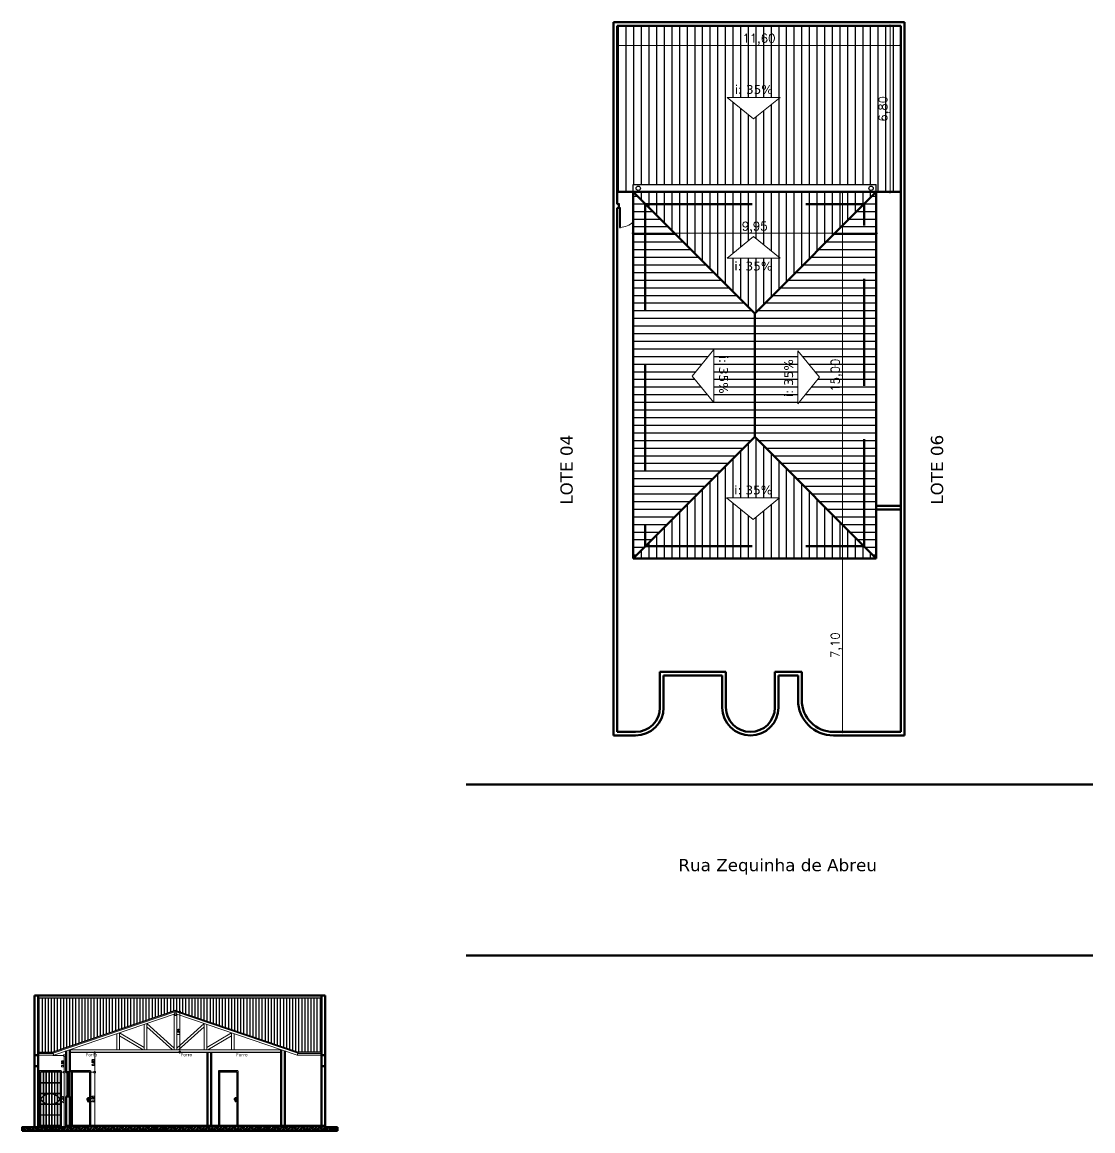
# Model space of a CAD drawing. Header units: millimetres. Extents: x 43 to 162, y -12 to 70.
# Drawn here: x 118.09 to 161.9, y -12.32 to 33.06 of the extents above; entities that cross this region are included whole.
import ezdxf

# ---------------------------------------------------------------- set-up
doc = ezdxf.new("R2010")
doc.units = ezdxf.units.MM
doc.header["$LTSCALE"] = 35
doc.header["$MEASUREMENT"] = 0
doc.header["$PDMODE"] = 35
doc.linetypes.add('HIDDEN2', pattern=[0.1875, 0.125, -0.0625])
for name, color, linetype, lineweight in [('ALVENARIA', 7, 'Continuous', 50), ('cotas', 1, 'Continuous', 9), ('ESQ. FINA', 11, 'Continuous', 15), ('ESQ. GROSSA', 152, 'Continuous', 30), ('MADEIRA', 34, 'Continuous', 9)]:
    doc.layers.add(name, color=color, linetype=linetype, lineweight=lineweight)
for name, color, linetype in [('detalhes', 41, 'Continuous'), ('PENA-01', 1, 'Continuous'), ('TELHADO', 153, 'Continuous'), ('TEXTO', 172, 'Continuous')]:
    doc.layers.add(name, color=color, linetype=linetype)
doc.styles.add('COTAS', font='romans.shx')
doc.styles.add('TEXTO ARQ', font='verdana.ttf')
doc.dimstyles.new('1 50', dxfattribs={"dimtxt": 0.09, "dimasz": 0.18, "dimexe": 0.0005, "dimexo": 0.001, "dimgap": 0.0006, "dimtad": 1, "dimzin": 0, "dimtxsty": 'COTAS', "dimblk": 'DOTSMALL', "dimcen": 0.003, "dimdle": 0.0003, "dimclrd": 256, "dimclre": 256, "dimclrt": 256, "dimazin": 0, "dimtfac": 1, "dimtix": 1, "dimtmove": 0, "dimatfit": 3, "dimldrblk": 'DOTSMALL', "dimfxl": 1, "dimtolj": 1, "dimtzin": 0, "dimlwd": -1, "dimlwe": -1, "dimarcsym": 0})

# ---------------------------------------------------------------- blocks, each defined once
blk = doc.blocks.new('FECHADURA')
at = {"layer": 'PENA-01'}
for p, q in [((-0.035, -0.029), (-0.035, 0.023)), ((-0.026, 0.044), (-0.018, 0.052)), ((0.011, 0.055), (-0.011, 0.055)), ((0.026, 0.044), (0.018, 0.052)), ((0.035, -0.029), (0.035, 0.023)), ((-0.034, -0.041), (-0.017, -0.107)), ((-0.008, -0.074), (-0.008, -0.085)), ((0.007, -0.115), (-0.007, -0.115)), ((0.002, -0.067), (-0.002, -0.067)), ((0.002, -0.092), (-0.002, -0.092)), ((0, -0.078), (0, -0.071)), ((0.008, -0.074), (0.008, -0.085)), ((0.034, -0.041), (0.017, -0.107))]:
    blk.add_line(p, q, dxfattribs=at)
blk.add_circle((0, 0), 0.025, dxfattribs=at)
for centre, radius, start, end in [((-0.005, 0.023), 0.03, 135, 180), ((-0.011, 0.045), 0.01, 90, 135), ((0.011, 0.045), 0.01, 45, 90), ((0.005, 0.023), 0.03, 360, 45), ((0.015, -0.029), 0.05, 180, 194.0362), ((-0.007, -0.105), 0.01, 194.0362, 270), ((-0.002, -0.074), 0.00667, 90, 180), ((-0.002, -0.085), 0.00667, 180, 270), ((0.002, -0.074), 0.00667, 0, 90), ((0.002, -0.085), 0.00667, 270, 0), ((0.007, -0.105), 0.01, 270, 345.9638), ((-0.015, -0.029), 0.05, 345.9638, 360)]:
    blk.add_arc(centre, radius, start, end, dxfattribs=at)
blk = doc.blocks.new('_DotSmall')
at = {"color": 0, "const_width": 0.5}
blk.add_lwpolyline([(-0.0625, 0, 1), (0.0625, 0, 1)], format="xyb", close=True, dxfattribs=at)
blk = doc.blocks.new('*D25')
at = {"layer": 'cotas'}
for p, q in [((119.642, -9.924), (119.812, -9.924)), ((119.811, -12.175), (119.811, -9.924)), ((119.789, -12.174), (119.812, -12.174))]:
    blk.add_line(p, q, dxfattribs=at)
at = {"layer": 'Defpoints', "color": 0}
for p in [(119.641, -9.924), (119.811, -9.924), (119.788, -12.174)]:
    blk.add_point(p, dxfattribs=at)
at = {"layer": 'cotas', "xscale": 0.18, "yscale": 0.18, "zscale": 0.18}
for p, rotation in [((119.811, -9.924), 90), ((119.811, -12.174), 270)]:
    blk.add_blockref('_DotSmall', p, dxfattribs=dict(at, rotation=rotation))
at = {"layer": 'cotas', "insert": (119.757, -11.049), "char_height": 0.09, "attachment_point": 5, "rotation": 90, "style": 'COTAS'}
blk.add_mtext('\\A1;2,25', dxfattribs=at)
blk = doc.blocks.new('*D26')
at = {"layer": 'cotas'}
for p, q in [((119.349, -9.24), (119.812, -9.24)), ((119.811, -9.925), (119.811, -9.24))]:
    blk.add_line(p, q, dxfattribs=at)
at = {"layer": 'Defpoints', "color": 0}
for p in [(119.348, -9.24), (119.811, -9.24), (119.641, -9.924)]:
    blk.add_point(p, dxfattribs=at)
at = {"layer": 'cotas', "xscale": 0.18, "yscale": 0.18, "zscale": 0.18}
for p, rotation in [((119.811, -9.24), 90), ((119.811, -9.924), 270)]:
    blk.add_blockref('_DotSmall', p, dxfattribs=dict(at, rotation=rotation))
at = {"layer": 'cotas', "insert": (119.757, -9.582), "char_height": 0.09, "attachment_point": 5, "rotation": 90, "style": 'COTAS'}
blk.add_mtext('\\A1;0,68', dxfattribs=at)
blk = doc.blocks.new('*D27')
at = {"layer": 'cotas'}
for p, q in [((120.842, -9.924), (121.058, -9.924)), ((121.058, -12.125), (121.058, -9.924)), ((120.981, -12.124), (121.058, -12.124))]:
    blk.add_line(p, q, dxfattribs=at)
at = {"layer": 'Defpoints', "color": 0}
for p in [(120.841, -9.924), (121.058, -9.924), (120.98, -12.124)]:
    blk.add_point(p, dxfattribs=at)
at = {"layer": 'cotas', "xscale": 0.18, "yscale": 0.18, "zscale": 0.18}
for p, rotation in [((121.058, -9.924), 90), ((121.058, -12.124), 270)]:
    blk.add_blockref('_DotSmall', p, dxfattribs=dict(at, rotation=rotation))
at = {"layer": 'cotas', "insert": (121.004, -11.024), "char_height": 0.09, "attachment_point": 5, "rotation": 90, "style": 'COTAS'}
blk.add_mtext('\\A1;2,20', dxfattribs=at)
blk = doc.blocks.new('*D28')
at = {"layer": 'cotas'}
for p, q in [((121.057, -9.124), (121.057, -9.124)), ((121.058, -9.925), (121.058, -9.124))]:
    blk.add_line(p, q, dxfattribs=at)
at = {"layer": 'Defpoints', "color": 0}
for p in [(121.058, -9.124), (121.058, -9.124), (120.841, -9.924)]:
    blk.add_point(p, dxfattribs=at)
at = {"layer": 'cotas', "xscale": 0.18, "yscale": 0.18, "zscale": 0.18}
for p, rotation in [((121.058, -9.124), 90), ((121.058, -9.924), 270)]:
    blk.add_blockref('_DotSmall', p, dxfattribs=dict(at, rotation=rotation))
at = {"layer": 'cotas', "insert": (121.004, -9.524), "char_height": 0.09, "attachment_point": 5, "rotation": 90, "style": 'COTAS'}
blk.add_mtext('\\A1;0,80', dxfattribs=at)
blk = doc.blocks.new('*D29')
at = {"layer": 'cotas'}
for p, q in [((124.397, -7.46), (124.542, -7.46)), ((124.541, -9.105), (124.541, -7.46)), ((124.528, -9.104), (124.542, -9.104))]:
    blk.add_line(p, q, dxfattribs=at)
at = {"layer": 'Defpoints', "color": 0}
for p in [(124.396, -7.46), (124.541, -7.46), (124.527, -9.104)]:
    blk.add_point(p, dxfattribs=at)
at = {"layer": 'cotas', "xscale": 0.18, "yscale": 0.18, "zscale": 0.18}
for p, rotation in [((124.541, -7.46), 90), ((124.541, -9.104), 270)]:
    blk.add_blockref('_DotSmall', p, dxfattribs=dict(at, rotation=rotation))
at = {"layer": 'cotas', "insert": (124.487, -8.282), "char_height": 0.09, "attachment_point": 5, "rotation": 90, "style": 'COTAS'}
blk.add_mtext('\\A1;1,64', dxfattribs=at)
blk = doc.blocks.new('*D31')
at = {"layer": 'cotas'}
for p, q in [((154.041, 32.908), (153.609, 32.908)), ((153.609, 32.908), (153.609, 26.107)), ((154.041, 26.108), (153.609, 26.108))]:
    blk.add_line(p, q, dxfattribs=at)
at = {"layer": 'Defpoints', "color": 0}
for p in [(154.042, 32.908), (153.609, 26.108), (154.042, 26.108)]:
    blk.add_point(p, dxfattribs=at)
at = {"layer": 'cotas', "xscale": 0.18, "yscale": 0.18, "zscale": 0.18}
for p, rotation in [((153.609, 32.908), 90), ((153.609, 26.108), 270)]:
    blk.add_blockref('_DotSmall', p, dxfattribs=dict(at, rotation=rotation))
at = {"layer": 'cotas', "insert": (153.371, 29.508), "char_height": 0.35, "attachment_point": 5, "rotation": 90, "style": 'COTAS'}
blk.add_mtext('\\A1;6,80', dxfattribs=at)
blk = doc.blocks.new('*D32')
at = {"layer": 'cotas'}
for p, q in [((142.442, 32.907), (142.442, 32.107)), ((154.042, 32.907), (154.042, 32.107)), ((142.442, 32.108), (154.043, 32.108))]:
    blk.add_line(p, q, dxfattribs=at)
at = {"layer": 'Defpoints', "color": 0}
for p in [(142.442, 32.908), (154.042, 32.908), (154.042, 32.108)]:
    blk.add_point(p, dxfattribs=at)
at = {"layer": 'cotas', "xscale": 0.18, "yscale": 0.18, "zscale": 0.18, "rotation": 180}
blk.add_blockref('_DotSmall', (142.442, 32.108), dxfattribs=at)
at = {"layer": 'cotas', "xscale": 0.18, "yscale": 0.18, "zscale": 0.18}
blk.add_blockref('_DotSmall', (154.042, 32.108), dxfattribs=at)
at = {"layer": 'cotas', "insert": (148.242, 32.346), "char_height": 0.35, "attachment_point": 5, "style": 'COTAS'}
blk.add_mtext('\\A1;11,60', dxfattribs=at)
blk = doc.blocks.new('*D33')
at = {"layer": 'cotas'}
for p, q in [((151.867, 26.108), (151.656, 26.108)), ((151.656, 26.108), (151.656, 11.107)), ((151.867, 11.108), (151.656, 11.108))]:
    blk.add_line(p, q, dxfattribs=at)
at = {"layer": 'Defpoints', "color": 0}
for p in [(151.868, 26.108), (151.656, 11.108), (151.868, 11.108)]:
    blk.add_point(p, dxfattribs=at)
at = {"layer": 'cotas', "xscale": 0.18, "yscale": 0.18, "zscale": 0.18}
for p, rotation in [((151.656, 26.108), 90), ((151.656, 11.108), 270)]:
    blk.add_blockref('_DotSmall', p, dxfattribs=dict(at, rotation=rotation))
at = {"layer": 'cotas', "insert": (151.418, 18.608), "char_height": 0.35, "attachment_point": 5, "rotation": 90, "style": 'COTAS'}
blk.add_mtext('\\A1;15,00', dxfattribs=at)
blk = doc.blocks.new('*D34')
at = {"layer": 'cotas'}
for p, q in [((143.092, 23.923), (143.092, 24.416)), ((143.092, 24.416), (153.043, 24.416)), ((153.042, 23.923), (153.042, 24.416))]:
    blk.add_line(p, q, dxfattribs=at)
at = {"layer": 'Defpoints', "color": 0}
for p in [(153.042, 24.416), (143.092, 23.922), (153.042, 23.922)]:
    blk.add_point(p, dxfattribs=at)
at = {"layer": 'cotas', "xscale": 0.18, "yscale": 0.18, "zscale": 0.18, "rotation": 180}
blk.add_blockref('_DotSmall', (143.092, 24.416), dxfattribs=at)
at = {"layer": 'cotas', "xscale": 0.18, "yscale": 0.18, "zscale": 0.18}
blk.add_blockref('_DotSmall', (153.042, 24.416), dxfattribs=at)
at = {"layer": 'cotas', "insert": (148.067, 24.654), "char_height": 0.35, "attachment_point": 5, "style": 'COTAS'}
blk.add_mtext('\\A1;9,95', dxfattribs=at)
blk = doc.blocks.new('*D35')
at = {"layer": 'cotas'}
for p, q in [((151.867, 11.108), (151.656, 11.108)), ((151.656, 11.108), (151.656, 4.007)), ((154.041, 4.008), (151.656, 4.008))]:
    blk.add_line(p, q, dxfattribs=at)
at = {"layer": 'Defpoints', "color": 0}
for p in [(151.868, 11.108), (151.656, 4.008), (154.042, 4.008)]:
    blk.add_point(p, dxfattribs=at)
at = {"layer": 'cotas', "xscale": 0.18, "yscale": 0.18, "zscale": 0.18}
for p, rotation in [((151.656, 11.108), 90), ((151.656, 4.008), 270)]:
    blk.add_blockref('_DotSmall', p, dxfattribs=dict(at, rotation=rotation))
at = {"layer": 'cotas', "insert": (151.418, 7.558), "char_height": 0.35, "attachment_point": 5, "rotation": 90, "style": 'COTAS'}
blk.add_mtext('\\A1;7,10', dxfattribs=at)

msp = doc.modelspace()

# ---------------------------------------------------------------- hatches: boundary and pattern name
at = {"layer": 'ALVENARIA'}
h = msp.add_hatch(dxfattribs=at)
h.set_pattern_fill('EARTH', color=256, angle=135, style=0)
h.paths.add_polyline_path([(130.991, -12.324), (130.991, -12.174), (130.491, -12.174), (130.491, -12.124), (119.891, -12.124), (119.891, -12.174), (118.091, -12.174), (118.091, -12.324)])
at = {"layer": 'detalhes'}
msp.add_hatch(color=256, dxfattribs=at).paths.add_polyline_path([(120.041, -9.124), (120.041, -9.104), (128.691, -9.104), (128.691, -9.124)])
at = {"layer": 'TELHADO', "ltscale": 0.5}
h = msp.add_hatch(dxfattribs=at)
h.set_pattern_fill('ANSI31', color=256, scale=2.5, angle=45, style=0)
h.paths.add_polyline_path([(154.042, 32.908), (142.442, 32.908), (142.442, 26.108), (143.092, 26.108), (143.092, 26.408), (153.042, 26.408), (153.042, 26.108), (154.042, 26.108)])
h.paths.add_polyline_path([(149.11, 29.977), (148.025, 29.097), (146.94, 29.977)], flags=16)
h.paths.add_polyline_path([(153.075, 28.895), (153.075, 30.12), (153.667, 30.12), (153.667, 28.895)], flags=24)
h.paths.add_polyline_path([(147.48, 32.642), (149.005, 32.642), (149.005, 32.05), (147.48, 32.05)], flags=24)
h.paths.add_polyline_path([(147.157, 30.022), (149.041, 30.022), (149.041, 30.584), (147.157, 30.584)], flags=24)
h = msp.add_hatch(dxfattribs=at)
h.set_pattern_fill('ANSI31', color=256, scale=2.5, angle=45, style=0)
h.paths.add_polyline_path([(152.542, 25.608), (143.592, 25.608), (148.067, 21.133)])
h.paths.add_polyline_path([(148.024, 24.278), (146.939, 23.398), (149.109, 23.398)], flags=16)
h.paths.add_polyline_path([(152.542, 25.608), (153.042, 26.108), (143.092, 26.108), (143.592, 25.608)])
h.paths.add_polyline_path([(148.067, 16.083), (143.592, 11.608), (152.542, 11.608)])
h.paths.add_polyline_path([(149.089, 13.584), (148.004, 12.703), (146.918, 13.584)], flags=16)
h.paths.add_polyline_path([(153.042, 11.108), (152.542, 11.608), (143.592, 11.608), (143.092, 11.108)])
h.paths.add_polyline_path([(147.447, 24.95), (148.688, 24.95), (148.688, 24.358), (147.447, 24.358)], flags=24)
h.paths.add_polyline_path([(147.139, 22.793), (149.024, 22.793), (149.024, 23.355), (147.139, 23.355)], flags=24)
h.paths.add_polyline_path([(147.136, 13.628), (149.02, 13.628), (149.02, 14.191), (147.136, 14.191)], flags=24)
at = {"layer": 'TELHADO', "ltscale": 5}
h = msp.add_hatch(dxfattribs=at)
h.set_pattern_fill('ANSI31', color=256, scale=2.5, angle=135, style=0)
h.paths.add_polyline_path([(148.067, 21.133), (143.592, 25.608), (143.592, 11.608), (148.067, 16.083)])
h.paths.add_polyline_path([(146.39, 17.484), (145.509, 18.569), (146.39, 19.654)], flags=16)
h.paths.add_polyline_path([(143.092, 11.108), (143.592, 11.608), (143.592, 25.608), (143.092, 26.108)])
h.paths.add_polyline_path([(148.067, 16.083), (152.542, 11.608), (152.542, 25.608), (148.067, 21.133)])
h.paths.add_polyline_path([(149.832, 19.608), (150.713, 18.523), (149.832, 17.438)], flags=16)
h.paths.add_polyline_path([(153.042, 26.108), (152.542, 25.608), (152.542, 11.608), (153.042, 11.108)])
h.paths.add_polyline_path([(146.51, 19.502), (146.51, 17.617), (147.073, 17.617), (147.073, 19.502)], flags=24)
h.paths.add_polyline_path([(151.122, 17.845), (151.122, 19.37), (151.714, 19.37), (151.714, 17.845)], flags=24)
h.paths.add_polyline_path([(149.737, 17.611), (149.737, 19.496), (149.175, 19.496), (149.175, 17.611)], flags=24)
at = {"layer": 'TELHADO'}
h = msp.add_hatch(dxfattribs=at)
h.set_pattern_fill('ANSI31', color=256, angle=45, style=0)
h.set_pattern_definition([(90, (61.04317, 22.38756), (-0.125, 3e-17), [])])
h.paths.add_polyline_path([(118.741, -6.883), (118.741, -9.11), (119.352, -9.11), (119.35, -9.102), (124.366, -7.397), (129.383, -9.102), (129.381, -9.11), (130.341, -9.11), (130.341, -6.883)])
for points in [[(124.366, -7.397), (119.35, -9.102), (119.366, -9.149), (124.336, -7.46), (124.336, -7.45), (124.396, -7.45), (124.396, -7.46), (129.367, -9.149), (129.383, -9.102)], [(119.368, -9.155), (119.366, -9.149), (119.352, -9.11), (118.741, -9.11), (118.741, -9.155)], [(130.341, -9.155), (130.341, -9.11), (129.381, -9.11), (129.367, -9.149), (129.365, -9.155)]]:
    msp.add_hatch(color=256, dxfattribs=at).paths.add_polyline_path(points)

# ---------------------------------------------------------------- linework, layer by layer
at = {"layer": 'ALVENARIA'}
for p, q in [((142.292, 3.858), (142.292, 33.058)), ((142.292, 33.058), (154.192, 33.058)), ((142.442, 32.908), (154.042, 32.908)), ((142.442, 25.608), (142.442, 32.908)), ((154.042, 4.008), (154.042, 32.908)), ((154.192, 3.858), (154.192, 33.058)), ((142.442, 25.608), (142.542, 25.608)), ((142.442, 4.008), (142.442, 25.458)), ((142.442, 25.458), (142.542, 25.458)), ((153.042, 13.258), (154.042, 13.258)), ((153.042, 13.108), (154.042, 13.108)), ((144.192, 5.008), (144.192, 6.458)), ((144.192, 6.458), (144.342, 6.458)), ((144.342, 6.458), (146.892, 6.458)), ((146.742, 6.458), (146.892, 6.458)), ((146.892, 5.008), (146.892, 6.458)), ((148.892, 5.008), (148.892, 6.458)), ((148.892, 6.458), (149.042, 6.458)), ((148.892, 6.458), (149.842, 6.458)), ((149.842, 6.458), (149.992, 6.458)), ((149.992, 5.308), (149.992, 6.458)), ((144.342, 5.008), (144.342, 6.308)), ((144.342, 6.308), (146.742, 6.308)), ((146.742, 5.008), (146.742, 6.308)), ((149.042, 5.008), (149.042, 6.308)), ((149.042, 6.308), (149.842, 6.308)), ((149.842, 5.308), (149.842, 6.308)), ((142.292, 3.858), (143.192, 3.858)), ((142.292, 3.858), (143.192, 3.858)), ((142.442, 4.008), (143.192, 4.008)), ((142.442, 4.008), (143.192, 4.008)), ((147.892, 4.008), (147.892, 4.008)), ((151.292, 4.008), (154.042, 4.008)), ((151.292, 4.008), (154.042, 4.008)), ((151.292, 3.858), (154.192, 3.858)), ((151.292, 3.858), (154.192, 3.858)), ((136.257, 1.858), (161.905, 1.858)), ((136.257, -5.142), (161.905, -5.142)), ((118.591, -6.783), (118.591, -12.174)), ((118.591, -6.783), (130.491, -6.783)), ((118.741, -6.783), (118.741, -12.174)), ((130.341, -6.783), (130.341, -12.124)), ((130.491, -6.783), (130.491, -12.174)), ((119.891, -9.055), (119.891, -9.924)), ((120.041, -9.004), (120.041, -9.924)), ((128.691, -9.004), (128.691, -12.124)), ((128.841, -9.055), (128.841, -12.124)), ((118.591, -9.231), (118.741, -9.231)), ((125.671, -9.124), (125.671, -12.124)), ((125.821, -9.124), (125.821, -12.124)), ((130.341, -9.231), (130.491, -9.231)), ((118.591, -9.674), (118.741, -9.674)), ((120.041, -9.924), (119.891, -9.924)), ((130.341, -9.674), (130.491, -9.674)), ((120.041, -10.924), (119.891, -10.924)), ((119.891, -10.924), (119.891, -12.174)), ((120.041, -10.924), (120.041, -12.124)), ((118.091, -12.174), (119.891, -12.174)), ((118.091, -12.174), (118.091, -12.324)), ((119.641, -12.124), (118.841, -12.124)), ((130.491, -12.124), (119.891, -12.124)), ((130.491, -12.174), (130.991, -12.174)), ((130.991, -12.174), (130.991, -12.324)), ((118.091, -12.324), (130.991, -12.324))]:
    msp.add_line(p, q, dxfattribs=at)
at = {"layer": 'ALVENARIA', "linetype": 'HIDDEN2'}
for p, q in [((143.592, 25.608), (143.592, 11.608)), ((143.592, 25.608), (152.542, 25.608)), ((152.542, 11.608), (152.542, 25.608)), ((143.592, 11.608), (152.542, 11.608))]:
    msp.add_line(p, q, dxfattribs=at)
at = {"layer": 'ALVENARIA'}
for centre, radius, start, end in [((143.192, 5.008), 1, 270, 0), ((143.192, 5.008), 1.15, 270, 0), ((147.892, 5.008), 1.15, 180, 270), ((147.892, 5.008), 1, 180, 270), ((147.892, 5.008), 1, 270, 0), ((147.892, 5.008), 1.15, 270, 0), ((151.292, 5.308), 1.45, 180, 270), ((151.292, 5.308), 1.3, 180, 270)]:
    msp.add_arc(centre, radius, start, end, dxfattribs=at)
at = {"layer": 'cotas'}
for points in [[(149.11, 29.977), (146.94, 29.977), (148.025, 29.097), (149.11, 29.977)], [(149.109, 23.398), (146.939, 23.398), (148.024, 24.278), (149.109, 23.398)], [(146.39, 19.654), (146.39, 17.484), (145.509, 18.569), (146.39, 19.654)], [(149.832, 19.608), (149.832, 17.438), (150.713, 18.523), (149.832, 19.608)], [(149.089, 13.584), (146.918, 13.584), (148.004, 12.703), (149.089, 13.584)]]:
    msp.add_lwpolyline(points, dxfattribs=at)
at = {"layer": 'detalhes'}
for p, q in [((143.092, 26.108), (143.092, 26.408)), ((143.092, 26.408), (153.042, 26.408)), ((153.042, 26.108), (153.042, 26.408)), ((128.691, -9.124), (120.041, -9.124))]:
    msp.add_line(p, q, dxfattribs=at)
for centre in [(143.303, 26.259), (152.832, 26.259)]:
    msp.add_circle(centre, 0.088, dxfattribs=at)
at = {"layer": 'ESQ. FINA'}
for p, q in [((119.891, -9.924), (119.891, -10.924)), ((120.041, -9.924), (120.041, -10.924))]:
    msp.add_line(p, q, dxfattribs=at)
msp.add_arc((142.539, 25.465), 0.808, 272.3517, 313.2209, dxfattribs=at)
at = {"layer": 'ESQ. GROSSA'}
for p, q in [((142.472, 25.608, 0), (142.472, 25.608, 0)), ((142.472, 25.608, 0), (142.542, 25.608, 0)), ((142.472, 25.458), (142.472, 25.458)), ((142.472, 25.458), (142.542, 25.458)), ((142.527, 25.623, 0), (142.487, 25.623, 0)), ((142.527, 25.443), (142.487, 25.443)), ((142.542, 25.608), (142.512, 25.608)), ((142.512, 25.608), (142.512, 25.458)), ((142.512, 25.458), (142.542, 25.458)), ((142.542, 25.608, 0), (142.542, 25.608, 0)), ((142.542, 25.458), (142.542, 25.608)), ((142.572, 25.458), (142.542, 25.458)), ((142.542, 25.458), (142.542, 25.458)), ((142.542, 25.458), (142.542, 24.658)), ((142.572, 24.658), (142.572, 25.458)), ((142.542, 24.658), (142.572, 24.658)), ((119.691, -9.874), (118.791, -9.874)), ((118.791, -9.874), (118.791, -12.124)), ((118.841, -9.924), (118.841, -12.124)), ((119.641, -9.924), (118.841, -9.924)), ((118.951, -9.924), (118.951, -10.359)), ((118.961, -9.924), (118.961, -10.359)), ((119.065, -9.924), (119.065, -10.359)), ((119.075, -9.924), (119.075, -10.359)), ((119.179, -9.924), (119.179, -10.359)), ((119.189, -9.924), (119.189, -10.359)), ((119.294, -9.924), (119.294, -10.359)), ((119.304, -9.924), (119.304, -10.359)), ((119.408, -9.924), (119.408, -10.359)), ((119.418, -9.924), (119.418, -10.359)), ((119.522, -9.924), (119.522, -10.359)), ((119.532, -9.924), (119.532, -10.359)), ((119.641, -9.924), (119.641, -12.124)), ((119.691, -9.874), (119.691, -12.124)), ((119.951, -9.924), (119.951, -10.924)), ((119.981, -9.924), (119.981, -10.924)), ((120.891, -9.874), (120.091, -9.874)), ((120.091, -9.874), (120.091, -12.124)), ((120.141, -9.924), (120.141, -12.124)), ((120.841, -9.924), (120.141, -9.924)), ((120.841, -9.924), (120.841, -12.124)), ((120.891, -9.874), (120.891, -12.124)), ((126.921, -9.874), (126.121, -9.874)), ((126.121, -9.874), (126.121, -12.124)), ((126.871, -9.924), (126.171, -9.924)), ((126.171, -9.924), (126.171, -12.124)), ((126.871, -9.924), (126.871, -12.124)), ((126.921, -9.874), (126.921, -12.124)), ((118.951, -10.359), (118.841, -10.359)), ((118.951, -10.369), (118.841, -10.369)), ((118.951, -10.369), (118.951, -10.799)), ((119.065, -10.359), (118.961, -10.359)), ((118.961, -10.369), (118.961, -10.799)), ((119.065, -10.369), (118.961, -10.369)), ((119.065, -10.369), (119.065, -10.799)), ((119.179, -10.359), (119.075, -10.359)), ((119.075, -10.369), (119.075, -10.799)), ((119.179, -10.369), (119.075, -10.369)), ((119.179, -10.369), (119.179, -10.799)), ((119.294, -10.359), (119.189, -10.359)), ((119.189, -10.369), (119.189, -10.799)), ((119.294, -10.369), (119.189, -10.369)), ((119.294, -10.369), (119.294, -10.799)), ((119.408, -10.359), (119.304, -10.359)), ((119.304, -10.369), (119.304, -10.799)), ((119.408, -10.369), (119.304, -10.369)), ((119.408, -10.369), (119.408, -10.799)), ((119.522, -10.359), (119.418, -10.359)), ((119.418, -10.369), (119.418, -10.799)), ((119.522, -10.369), (119.418, -10.369)), ((119.522, -10.369), (119.522, -10.799)), ((119.641, -10.359), (119.532, -10.359)), ((119.641, -10.369), (119.532, -10.369)), ((119.532, -10.369), (119.532, -10.799)), ((118.951, -10.799), (118.841, -10.799)), ((118.951, -10.809), (118.841, -10.809)), ((118.951, -10.809), (118.951, -10.901)), ((119.065, -10.799), (118.961, -10.799)), ((118.961, -10.809), (118.961, -10.894)), ((119.065, -10.809), (118.961, -10.809)), ((119.065, -10.809), (119.065, -10.838)), ((119.065, -10.848), (119.065, -11.2)), ((119.179, -10.799), (119.075, -10.799)), ((119.075, -10.809), (119.075, -10.834)), ((119.172, -10.809), (119.075, -10.809)), ((119.075, -10.844), (119.075, -11.204)), ((119.179, -10.818), (119.179, -11.23)), ((119.294, -10.799), (119.189, -10.799)), ((119.189, -10.817), (119.189, -11.231)), ((119.294, -10.817), (119.294, -11.231)), ((119.408, -10.799), (119.304, -10.799)), ((119.304, -10.818), (119.304, -11.23)), ((119.408, -10.809), (119.311, -10.809)), ((119.408, -10.809), (119.408, -10.834)), ((119.408, -10.844), (119.408, -11.204)), ((119.522, -10.799), (119.418, -10.799)), ((119.418, -10.809), (119.418, -10.838)), ((119.522, -10.809), (119.418, -10.809)), ((119.418, -10.848), (119.418, -11.2)), ((119.522, -10.809), (119.522, -10.894)), ((119.641, -10.799), (119.532, -10.799)), ((119.641, -10.809), (119.532, -10.809)), ((119.532, -10.809), (119.532, -10.901)), ((118.951, -11.239), (118.841, -11.239)), ((118.951, -11.249), (118.841, -11.249)), ((118.951, -10.914), (118.951, -11.135)), ((118.951, -11.147), (118.951, -11.239)), ((118.951, -11.249), (118.951, -11.679)), ((118.961, -10.906), (118.961, -11.142)), ((118.961, -11.155), (118.961, -11.239)), ((119.065, -11.239), (118.961, -11.239)), ((118.961, -11.249), (118.961, -11.679)), ((119.065, -11.249), (118.961, -11.249)), ((119.065, -11.211), (119.065, -11.239)), ((119.065, -11.249), (119.065, -11.679)), ((119.075, -11.215), (119.075, -11.239)), ((119.172, -11.239), (119.075, -11.239)), ((119.075, -11.249), (119.075, -11.679)), ((119.179, -11.249), (119.075, -11.249)), ((119.179, -11.249), (119.179, -11.679)), ((119.189, -11.249), (119.189, -11.679)), ((119.408, -11.249), (119.189, -11.249)), ((119.294, -11.249), (119.294, -11.679)), ((119.408, -11.239), (119.304, -11.239)), ((119.304, -11.249), (119.304, -11.679)), ((119.408, -11.215), (119.408, -11.239)), ((119.408, -11.249), (119.408, -11.679)), ((119.418, -11.211), (119.418, -11.239)), ((119.522, -11.239), (119.418, -11.239)), ((119.418, -11.249), (119.418, -11.679)), ((119.522, -11.249), (119.418, -11.249)), ((119.522, -10.906), (119.522, -11.142)), ((119.522, -11.155), (119.522, -11.239)), ((119.522, -11.249), (119.522, -11.679)), ((119.532, -10.914), (119.532, -11.135)), ((119.532, -11.147), (119.532, -11.239)), ((119.641, -11.239), (119.532, -11.239)), ((119.641, -11.249), (119.532, -11.249)), ((119.532, -11.249), (119.532, -11.679)), ((118.951, -11.679), (118.841, -11.679)), ((118.951, -11.689), (118.841, -11.689)), ((118.951, -11.689), (118.951, -12.124)), ((119.065, -11.679), (118.961, -11.679)), ((118.961, -11.689), (118.961, -12.124)), ((119.065, -11.689), (118.961, -11.689)), ((119.065, -11.689), (119.065, -12.124)), ((119.179, -11.679), (119.075, -11.679)), ((119.075, -11.689), (119.075, -12.124)), ((119.179, -11.689), (119.075, -11.689)), ((119.179, -11.689), (119.179, -12.124)), ((119.294, -11.679), (119.189, -11.679)), ((119.189, -11.689), (119.189, -12.124)), ((119.294, -11.689), (119.189, -11.689)), ((119.294, -11.689), (119.294, -12.124)), ((119.408, -11.679), (119.304, -11.679)), ((119.304, -11.689), (119.304, -12.124)), ((119.408, -11.689), (119.304, -11.689)), ((119.408, -11.689), (119.408, -12.124)), ((119.522, -11.679), (119.418, -11.679)), ((119.418, -11.689), (119.418, -12.124)), ((119.522, -11.689), (119.418, -11.689)), ((119.522, -11.689), (119.522, -12.124)), ((119.641, -11.679), (119.532, -11.679)), ((119.641, -11.689), (119.532, -11.689)), ((119.532, -11.689), (119.532, -12.124)), ((118.841, -12.124), (118.791, -12.124)), ((119.691, -12.124), (119.641, -12.124))]:
    msp.add_line(p, q, dxfattribs=at)
msp.add_lwpolyline([(142.512, 25.458), (142.512, 25.608)], dxfattribs=at)
for centre, radius, start, end in [((142.487, 25.608, 0), 0.015, 90, 180), ((142.487, 25.458), 0.015, 180, 270), ((142.527, 25.608, 0), 0.015, 0, 90), ((142.527, 25.458), 0.015, 270, 0), ((119.241, -11.289), 0.485, 111.3507, 125.3998), ((119.241, -11.289), 0.475, 111.8234, 126.2624), ((119.241, -11.289), 0.485, 98.2377, 110.0866), ((119.241, -11.289), 0.475, 97.5239, 110.5287), ((119.241, -11.289), 0.475, 83.6923, 96.3077), ((119.241, -11.289), 0.475, 69.4713, 82.4761), ((119.241, -11.289), 0.485, 69.9134, 81.7623), ((119.241, -11.289), 0.485, 54.6002, 68.6493), ((119.241, -11.289), 0.475, 53.7376, 68.1766), ((119.241, -11.289), 0.485, 126.8638, 145.6326), ((119.241, -10.76), 0.485, 214.3674, 233.1362), ((119.241, -11.289), 0.475, 127.7745, 146.1158), ((119.241, -10.76), 0.475, 213.8842, 232.2255), ((119.241, -10.76), 0.475, 233.7376, 248.1766), ((119.241, -10.76), 0.485, 234.6002, 248.6493), ((119.241, -10.76), 0.475, 249.4713, 262.4761), ((119.241, -10.76), 0.485, 249.9134, 261.7623), ((119.241, -10.76), 0.475, 263.6923, 290.5287), ((119.241, -10.76), 0.485, 278.2377, 290.0866), ((119.241, -10.76), 0.475, 291.8234, 306.2624), ((119.241, -10.76), 0.485, 291.3507, 305.3998), ((119.241, -11.289), 0.485, 34.3674, 53.1362), ((119.241, -11.289), 0.475, 33.8842, 52.2255), ((119.241, -10.76), 0.475, 307.7745, 326.1158), ((119.241, -10.76), 0.485, 306.8638, 325.6326)]:
    msp.add_arc(centre, radius, start, end, dxfattribs=at)
at = {"layer": 'MADEIRA'}
for p, q in [((124.336, -7.46), (119.366, -9.149)), ((124.316, -7.551), (119.391, -9.225)), ((124.316, -7.534), (124.316, -9.004)), ((124.336, -7.534), (124.316, -7.534)), ((124.336, -7.45), (124.396, -7.45)), ((124.336, -7.45), (124.336, -7.61)), ((124.336, -7.61), (124.396, -7.61)), ((124.396, -7.45), (124.396, -7.61)), ((124.396, -7.46), (129.367, -9.149)), ((124.416, -7.534), (124.396, -7.534)), ((124.416, -7.534), (124.416, -9.004)), ((124.416, -7.551), (129.341, -9.225)), ((123.088, -7.969), (123.088, -9.004)), ((124.316, -8.937), (123.188, -7.935)), ((123.188, -7.935), (123.188, -9.004)), ((124.241, -9.004), (123.188, -8.069)), ((124.416, -8.937), (125.545, -7.935)), ((124.492, -9.004), (125.545, -8.069)), ((125.545, -7.935), (125.545, -9.004)), ((125.645, -7.969), (125.645, -9.004)), ((121.971, -8.349), (121.971, -9.004)), ((123.088, -8.917), (122.071, -8.315)), ((122.071, -8.315), (122.071, -9.004)), ((123.04, -9.004), (122.071, -8.431)), ((125.645, -8.917), (126.662, -8.315)), ((125.693, -9.004), (126.662, -8.431)), ((126.662, -8.315), (126.662, -9.004)), ((126.762, -8.349), (126.762, -9.004)), ((128.691, -9.004), (120.041, -9.004)), ((118.741, -9.155), (119.368, -9.155)), ((118.741, -9.231), (119.391, -9.231)), ((119.391, -9.225), (119.366, -9.149)), ((119.391, -9.225), (119.391, -9.231)), ((128.691, -9.104), (120.041, -9.104)), ((129.341, -9.225), (129.367, -9.149)), ((129.341, -9.225), (129.341, -9.231)), ((130.341, -9.231), (129.341, -9.231)), ((130.341, -9.155), (129.365, -9.155))]:
    msp.add_line(p, q, dxfattribs=at)
at = {"layer": 'TELHADO', "linetype": 'Continuous', "lineweight": 60}
for p, q in [((142.442, 26.108), (154.042, 26.108)), ((143.092, 26.108), (148.067, 21.133)), ((143.092, 26.108), (143.092, 11.108)), ((153.042, 26.108), (148.067, 21.133)), ((153.042, 11.108), (153.042, 26.108)), ((148.067, 21.133), (148.067, 16.083)), ((143.092, 11.108), (148.067, 16.083)), ((153.042, 11.108), (148.067, 16.083)), ((143.092, 11.108), (153.042, 11.108))]:
    msp.add_line(p, q, dxfattribs=at)
at = {"layer": 'TELHADO'}
for p, q in [((118.741, -6.883), (130.341, -6.883)), ((124.366, -7.397), (119.35, -9.102)), ((124.366, -7.397), (129.383, -9.102)), ((118.741, -9.11), (119.352, -9.11)), ((119.366, -9.149), (119.35, -9.102)), ((129.383, -9.102), (129.367, -9.149)), ((130.341, -9.11), (129.381, -9.11))]:
    msp.add_line(p, q, dxfattribs=at)

# ---------------------------------------------------------------- block references
at = {"layer": 'detalhes'}
for p in [(120.791, -11.024), (126.821, -11.024)]:
    msp.add_blockref('FECHADURA', p, dxfattribs=at)

# ---------------------------------------------------------------- texts
at = {"layer": 'TEXTO', "style": 'TEXTO ARQ'}
for s, height, p in [('i: 35%', 0.36, (147.25, 30.123)), ('i: 35%', 0.36, (147.233, 22.894)), ('i: 35%', 0.36, (147.229, 13.729)), ('Rua Zequinha de Abreu', 0.5, (144.945, -1.696)), ('Forro', 0.13, (120.697, -9.273)), ('Forro', 0.13, (124.581, -9.273)), ('Forro', 0.13, (126.848, -9.273))]:
    msp.add_text(s, height=height, dxfattribs=at).set_placement(p)
for s, height, rotation, p in [('i: 35%', 0.36, 270, (146.612, 19.408)), ('i: 35%', 0.36, 90, (149.636, 17.705)), ('LOTE 04', 0.5, 90, (140.618, 13.304)), ('LOTE 06', 0.5, 90, (155.779, 13.304))]:
    msp.add_text(s, height=height, rotation=rotation, dxfattribs=at).set_placement(p)

# ---------------------------------------------------------------- dimensions: what is measured, and where the dimension line sits
at = {"layer": 'cotas'}
for base, p1, p2, picture, middle in [((154.042, 32.108), (142.442, 32.908), (154.042, 32.908), '*D32', (148.242, 32.346)), ((153.042, 24.416), (143.092, 23.922), (153.042, 23.922), '*D34', (148.067, 24.654))]:
    dim = msp.add_linear_dim(base=base, p1=p1, p2=p2, dimstyle='1 50', override={"dimtxt": 0.35, "dimgap": 0.03, "dimblk1": 'DOTSMALL', "dimblk2": 'DOTSMALL', "dimsah": 1}, dxfattribs=at)
    dim.commit()
    dim.dimension.update_dxf_attribs({"geometry": picture, "text_midpoint": middle})
for base, p1, p2, override, picture, middle in [((153.609, 26.108), (154.042, 32.908), (154.042, 26.108), {"dimtxt": 0.35, "dimgap": 0.03, "dimblk1": 'DOTSMALL', "dimblk2": 'DOTSMALL', "dimsah": 1}, '*D31', (153.371, 29.508)), ((151.656, 11.108), (151.868, 26.108), (151.868, 11.108), {"dimtxt": 0.35, "dimgap": 0.03, "dimblk1": 'DOTSMALL', "dimblk2": 'DOTSMALL', "dimsah": 1}, '*D33', (151.418, 18.608)), ((151.656, 4.008), (151.868, 11.108), (154.042, 4.008), {"dimtxt": 0.35, "dimgap": 0.03, "dimblk1": 'DOTSMALL', "dimblk2": 'DOTSMALL', "dimsah": 1}, '*D35', (151.418, 7.558)), ((121.058, -9.124), (120.841, -9.924), (121.058, -9.124), {"dimse1": 1, "dimtmove": 1}, '*D28', (121.004, -9.524)), ((119.811, -9.24), (119.641, -9.924), (119.348, -9.24), {"dimse1": 1, "dimtmove": 1}, '*D26', (119.757, -9.582))]:
    dim = msp.add_linear_dim(base=base, p1=p1, p2=p2, angle=90, dimstyle='1 50', override=override, dxfattribs=at)
    dim.commit()
    dim.dimension.update_dxf_attribs({"geometry": picture, "text_midpoint": middle})
for base, p1, p2, picture, middle in [((124.541, -7.46), (124.527, -9.104), (124.396, -7.46), '*D29', (124.487, -8.282)), ((119.811, -9.924), (119.788, -12.174), (119.641, -9.924), '*D25', (119.757, -11.049)), ((121.058, -9.924), (120.98, -12.124), (120.841, -9.924), '*D27', (121.004, -11.024))]:
    dim = msp.add_linear_dim(base=base, p1=p1, p2=p2, angle=90, dimstyle='1 50', dxfattribs=at)
    dim.commit()
    dim.dimension.update_dxf_attribs({"geometry": picture, "text_midpoint": middle})

doc.saveas('drawing.dxf')
